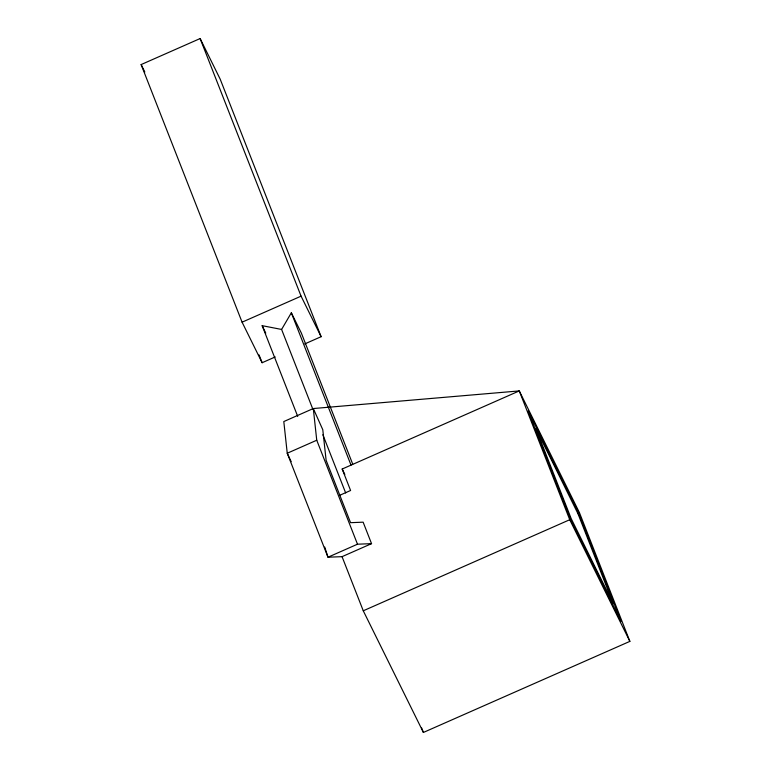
<?xml version="1.0" encoding="UTF-8"?>
<svg xmlns="http://www.w3.org/2000/svg" width="771" height="771" viewBox="0 0 771 771"><rect width="100%" height="100%" fill="white"/><g stroke="black" fill="none" stroke-linecap="round" stroke-linejoin="round"><path stroke-width="1.16" d="M312.756 408.967L281.598 329.448L291.332 312.804L301.355 333.072L352.713 464.123M275.228 356.944L262.121 362.727L242.084 322.182L141.132 64.571L200.123 38.55L220.169 79.105L321.112 336.705L304.728 343.933M242.084 322.182L301.075 296.16L321.112 336.705M342.054 556.662L363.266 610.796L423.395 732.45L629.868 641.376L579.397 512.57L519.268 390.916L313.305 408.543L316.746 440.231L287.246 453.242L327.993 557.211L342.054 556.662L371.545 543.651L363.141 522.179L350.564 522.68L326.114 460.287L322.789 429.726L313.305 408.543L283.805 421.554L287.246 453.242L291.197 461.684M339.712 495.3L350.593 490.491L342.179 469.028L519.268 390.916L569.74 519.721L629.868 641.376M371.545 543.651L357.493 544.201L327.993 557.211L324.716 547.015M363.266 610.796L569.74 519.721M297.712 416.388L262.169 325.67L281.598 329.448M342.179 469.028L344.849 474.425M141.132 64.571L144.823 72.04M262.169 325.67L265.773 333.168M200.123 38.55L301.075 296.16M291.332 312.804L351.027 465.125M322.856 434.728L345.678 492.968M316.746 440.231L357.493 544.201M421.641 727.978L423.395 732.45M259.046 354.891L262.121 362.727M578.626 513.139L528.116 410.962L570.511 519.143L621.021 621.33L578.626 513.139M577.942 513.64L535.884 428.531L571.195 518.642L613.253 603.751L577.942 513.64"/></g></svg>
